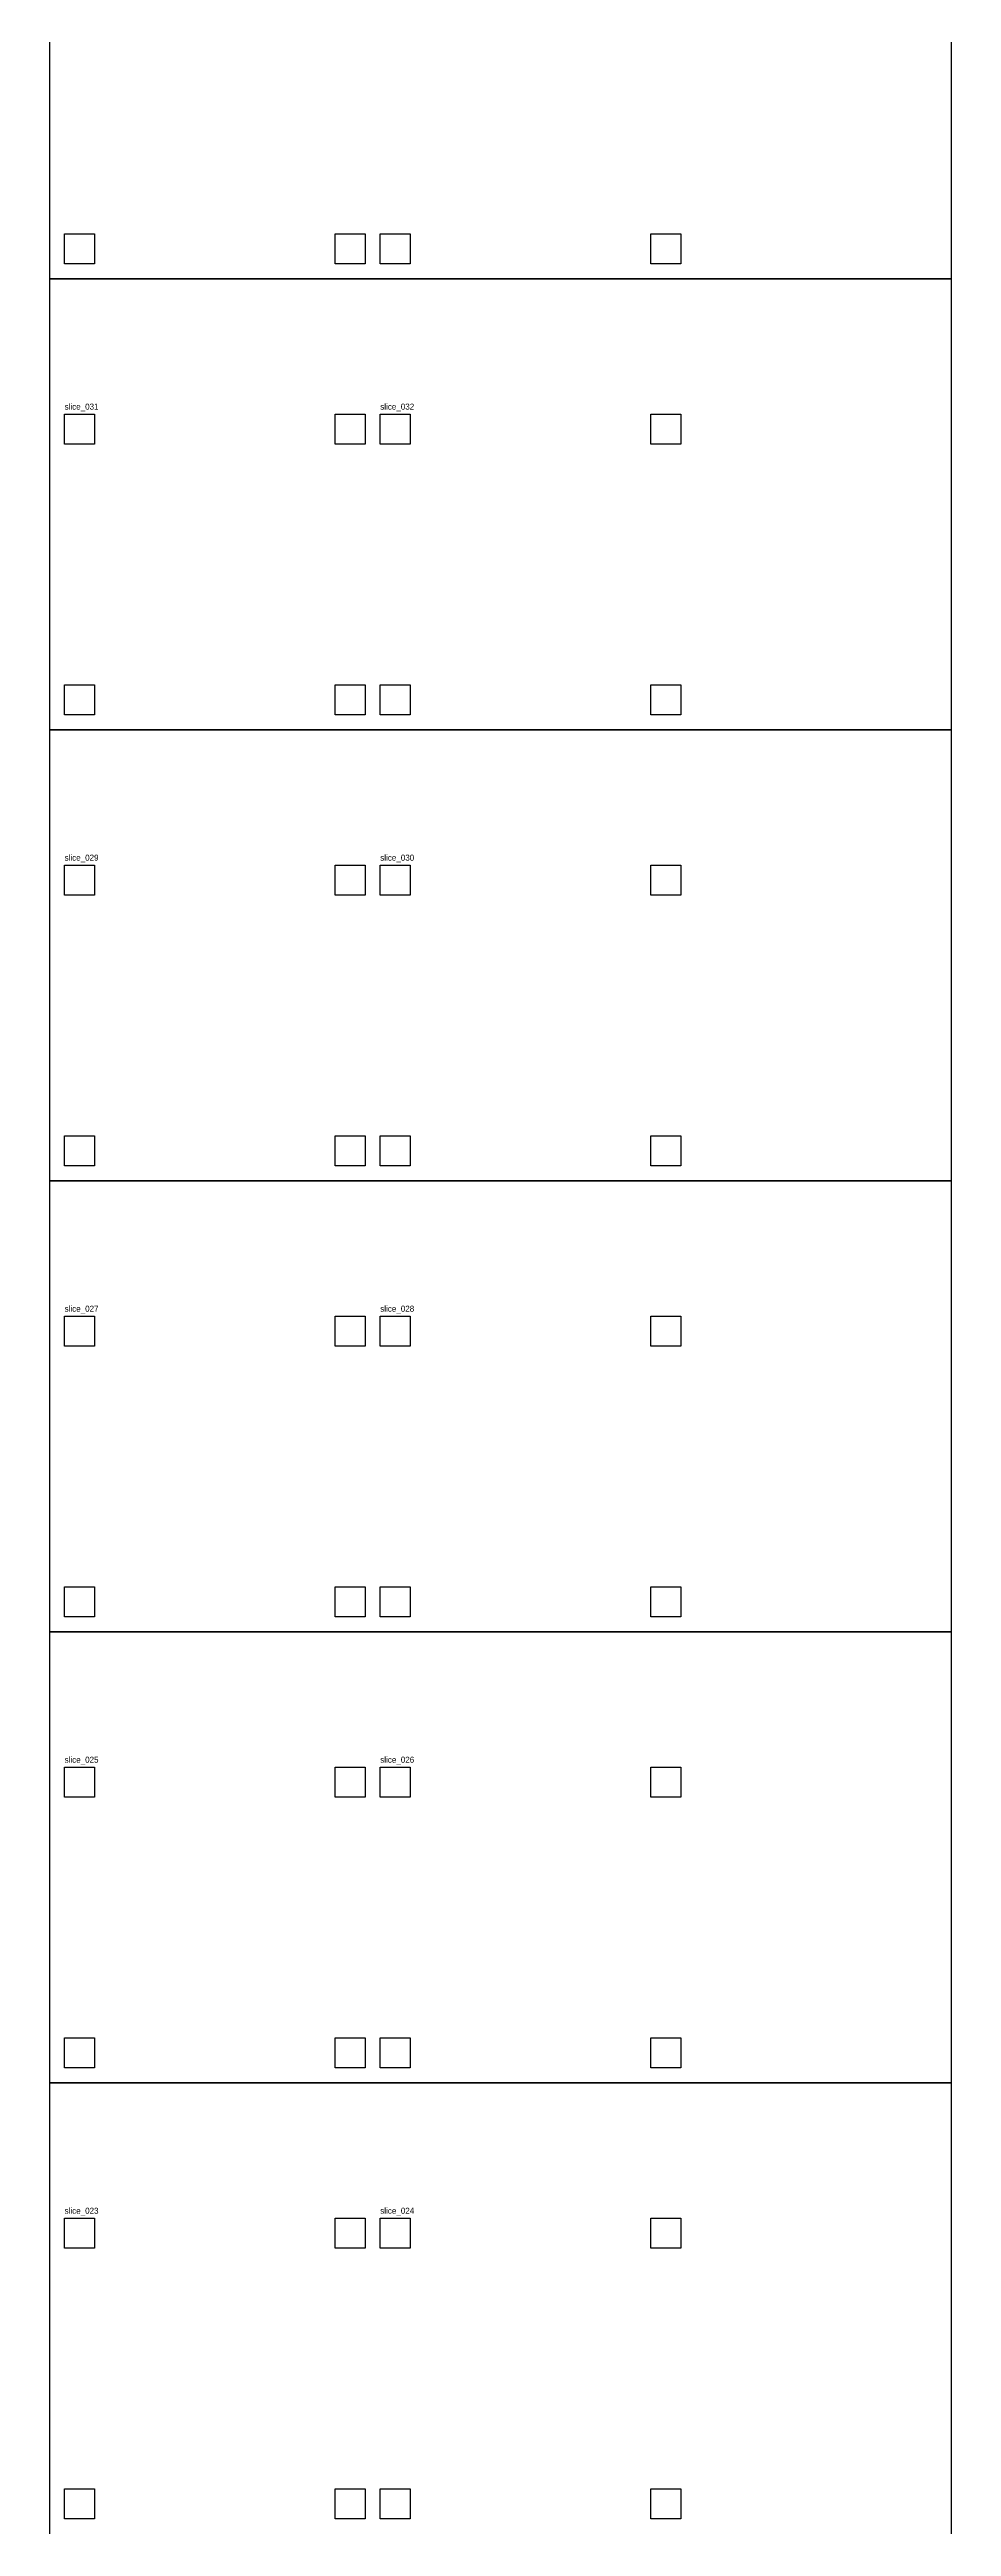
# Model space of a CAD drawing. Header units: metres. Extents: x 0 to 600, y 0 to 6600.
# Drawn here: x 0 to 600, y 3305 to 4952 of the extents above; entities that cross this region are included whole.
import ezdxf

# ---------------------------------------------------------------- set-up
doc = ezdxf.new("R2010")
doc.units = ezdxf.units.M

msp = doc.modelspace()

# ---------------------------------------------------------------- linework, layer by layer
at = {"layer": 'sheet_boundary_12'}
for p, q in [((600, 3600), (0, 3600)), ((0, 3600), (0, 3300)), ((600, 3300), (600, 3600))]:
    msp.add_line(p, q, dxfattribs=at)
at = {"layer": 'sheet_boundary_13'}
for p, q in [((600, 3900), (0, 3900)), ((0, 3900), (0, 3600)), ((600, 3600), (600, 3900)), ((0, 3600), (600, 3600))]:
    msp.add_line(p, q, dxfattribs=at)
at = {"layer": 'sheet_boundary_14'}
for p, q in [((600, 4200), (0, 4200)), ((0, 4200), (0, 3900)), ((600, 3900), (600, 4200)), ((0, 3900), (600, 3900))]:
    msp.add_line(p, q, dxfattribs=at)
at = {"layer": 'sheet_boundary_15'}
for p, q in [((600, 4500), (0, 4500)), ((0, 4500), (0, 4200)), ((600, 4200), (600, 4500)), ((0, 4200), (600, 4200))]:
    msp.add_line(p, q, dxfattribs=at)
at = {"layer": 'sheet_boundary_16'}
for p, q in [((600, 4800), (0, 4800)), ((0, 4800), (0, 4500)), ((600, 4500), (600, 4800)), ((0, 4500), (600, 4500))]:
    msp.add_line(p, q, dxfattribs=at)
at = {"layer": 'sheet_boundary_17'}
for p, q in [((0, 5100), (0, 4800)), ((600, 4800), (600, 5100)), ((0, 4800), (600, 4800))]:
    msp.add_line(p, q, dxfattribs=at)
at = {"layer": 'slice_023'}
for p, q in [((10, 3490), (10, 3510)), ((10, 3510), (30, 3510)), ((30, 3510), (30, 3490)), ((190, 3490), (190, 3510)), ((190, 3510), (210, 3510)), ((210, 3510), (210, 3490)), ((30, 3490), (10, 3490)), ((210, 3490), (190, 3490)), ((10, 3310), (10, 3330)), ((10, 3330), (30, 3330)), ((30, 3330), (30, 3310)), ((190, 3310), (190, 3330)), ((190, 3330), (210, 3330)), ((210, 3330), (210, 3310)), ((30, 3310), (10, 3310)), ((210, 3310), (190, 3310))]:
    msp.add_line(p, q, dxfattribs=at)
at = {"layer": 'slice_024'}
for p, q in [((220, 3490), (220, 3510)), ((220, 3510), (240, 3510)), ((240, 3510), (240, 3490)), ((400, 3490), (400, 3510)), ((400, 3510), (420, 3510)), ((420, 3510), (420, 3490)), ((240, 3490), (220, 3490)), ((420, 3490), (400, 3490)), ((220, 3310), (220, 3330)), ((220, 3330), (240, 3330)), ((240, 3330), (240, 3310)), ((400, 3310), (400, 3330)), ((400, 3330), (420, 3330)), ((420, 3330), (420, 3310)), ((240, 3310), (220, 3310)), ((420, 3310), (400, 3310))]:
    msp.add_line(p, q, dxfattribs=at)
at = {"layer": 'slice_025'}
for p, q in [((10, 3790), (10, 3810)), ((10, 3810), (30, 3810)), ((30, 3810), (30, 3790)), ((190, 3790), (190, 3810)), ((190, 3810), (210, 3810)), ((210, 3810), (210, 3790)), ((30, 3790), (10, 3790)), ((210, 3790), (190, 3790)), ((10, 3610), (10, 3630)), ((10, 3630), (30, 3630)), ((30, 3630), (30, 3610)), ((190, 3610), (190, 3630)), ((190, 3630), (210, 3630)), ((210, 3630), (210, 3610)), ((30, 3610), (10, 3610)), ((210, 3610), (190, 3610))]:
    msp.add_line(p, q, dxfattribs=at)
at = {"layer": 'slice_026'}
for p, q in [((220, 3790), (220, 3810)), ((220, 3810), (240, 3810)), ((240, 3810), (240, 3790)), ((400, 3790), (400, 3810)), ((400, 3810), (420, 3810)), ((420, 3810), (420, 3790)), ((240, 3790), (220, 3790)), ((420, 3790), (400, 3790)), ((220, 3610), (220, 3630)), ((220, 3630), (240, 3630)), ((240, 3630), (240, 3610)), ((400, 3610), (400, 3630)), ((400, 3630), (420, 3630)), ((420, 3630), (420, 3610)), ((240, 3610), (220, 3610)), ((420, 3610), (400, 3610))]:
    msp.add_line(p, q, dxfattribs=at)
at = {"layer": 'slice_027'}
for p, q in [((10, 4090), (10, 4110)), ((10, 4110), (30, 4110)), ((30, 4110), (30, 4090)), ((190, 4090), (190, 4110)), ((190, 4110), (210, 4110)), ((210, 4110), (210, 4090)), ((30, 4090), (10, 4090)), ((210, 4090), (190, 4090)), ((10, 3910), (10, 3930)), ((10, 3930), (30, 3930)), ((30, 3930), (30, 3910)), ((190, 3910), (190, 3930)), ((190, 3930), (210, 3930)), ((210, 3930), (210, 3910)), ((30, 3910), (10, 3910)), ((210, 3910), (190, 3910))]:
    msp.add_line(p, q, dxfattribs=at)
at = {"layer": 'slice_028'}
for p, q in [((220, 4090), (220, 4110)), ((220, 4110), (240, 4110)), ((240, 4110), (240, 4090)), ((400, 4090), (400, 4110)), ((400, 4110), (420, 4110)), ((420, 4110), (420, 4090)), ((240, 4090), (220, 4090)), ((420, 4090), (400, 4090)), ((220, 3910), (220, 3930)), ((220, 3930), (240, 3930)), ((240, 3930), (240, 3910)), ((400, 3910), (400, 3930)), ((400, 3930), (420, 3930)), ((420, 3930), (420, 3910)), ((240, 3910), (220, 3910)), ((420, 3910), (400, 3910))]:
    msp.add_line(p, q, dxfattribs=at)
at = {"layer": 'slice_029'}
for p, q in [((10, 4390), (10, 4410)), ((10, 4410), (30, 4410)), ((30, 4410), (30, 4390)), ((190, 4390), (190, 4410)), ((190, 4410), (210, 4410)), ((210, 4410), (210, 4390)), ((30, 4390), (10, 4390)), ((210, 4390), (190, 4390)), ((10, 4210), (10, 4230)), ((10, 4230), (30, 4230)), ((30, 4230), (30, 4210)), ((190, 4210), (190, 4230)), ((190, 4230), (210, 4230)), ((210, 4230), (210, 4210)), ((30, 4210), (10, 4210)), ((210, 4210), (190, 4210))]:
    msp.add_line(p, q, dxfattribs=at)
at = {"layer": 'slice_030'}
for p, q in [((220, 4390), (220, 4410)), ((220, 4410), (240, 4410)), ((240, 4410), (240, 4390)), ((400, 4390), (400, 4410)), ((400, 4410), (420, 4410)), ((420, 4410), (420, 4390)), ((240, 4390), (220, 4390)), ((420, 4390), (400, 4390)), ((220, 4210), (220, 4230)), ((220, 4230), (240, 4230)), ((240, 4230), (240, 4210)), ((400, 4210), (400, 4230)), ((400, 4230), (420, 4230)), ((420, 4230), (420, 4210)), ((240, 4210), (220, 4210)), ((420, 4210), (400, 4210))]:
    msp.add_line(p, q, dxfattribs=at)
at = {"layer": 'slice_031'}
for p, q in [((10, 4690), (10, 4710)), ((10, 4710), (30, 4710)), ((30, 4710), (30, 4690)), ((190, 4690), (190, 4710)), ((190, 4710), (210, 4710)), ((210, 4710), (210, 4690)), ((30, 4690), (10, 4690)), ((210, 4690), (190, 4690)), ((10, 4510), (10, 4530)), ((10, 4530), (30, 4530)), ((30, 4530), (30, 4510)), ((190, 4510), (190, 4530)), ((190, 4530), (210, 4530)), ((210, 4530), (210, 4510)), ((30, 4510), (10, 4510)), ((210, 4510), (190, 4510))]:
    msp.add_line(p, q, dxfattribs=at)
at = {"layer": 'slice_032'}
for p, q in [((220, 4690), (220, 4710)), ((220, 4710), (240, 4710)), ((240, 4710), (240, 4690)), ((400, 4690), (400, 4710)), ((400, 4710), (420, 4710)), ((420, 4710), (420, 4690)), ((240, 4690), (220, 4690)), ((420, 4690), (400, 4690)), ((220, 4510), (220, 4530)), ((220, 4530), (240, 4530)), ((240, 4530), (240, 4510)), ((400, 4510), (400, 4530)), ((400, 4530), (420, 4530)), ((420, 4530), (420, 4510)), ((240, 4510), (220, 4510)), ((420, 4510), (400, 4510))]:
    msp.add_line(p, q, dxfattribs=at)
at = {"layer": 'slice_033'}
for p, q in [((10, 4810), (10, 4830)), ((10, 4830), (30, 4830)), ((30, 4830), (30, 4810)), ((190, 4810), (190, 4830)), ((190, 4830), (210, 4830)), ((210, 4830), (210, 4810)), ((30, 4810), (10, 4810)), ((210, 4810), (190, 4810))]:
    msp.add_line(p, q, dxfattribs=at)
at = {"layer": 'slice_034'}
for p, q in [((220, 4810), (220, 4830)), ((220, 4830), (240, 4830)), ((240, 4830), (240, 4810)), ((400, 4810), (400, 4830)), ((400, 4830), (420, 4830)), ((420, 4830), (420, 4810)), ((240, 4810), (220, 4810)), ((420, 4810), (400, 4810))]:
    msp.add_line(p, q, dxfattribs=at)

# ---------------------------------------------------------------- texts
at = {"layer": 'slice_023'}
msp.add_text('slice_023', height=4, dxfattribs=at).set_placement((10, 3513))
at = {"layer": 'slice_024'}
msp.add_text('slice_024', height=4, dxfattribs=at).set_placement((220, 3513))
at = {"layer": 'slice_025'}
msp.add_text('slice_025', height=4, dxfattribs=at).set_placement((10, 3813))
at = {"layer": 'slice_026'}
msp.add_text('slice_026', height=4, dxfattribs=at).set_placement((220, 3813))
at = {"layer": 'slice_027'}
msp.add_text('slice_027', height=4, dxfattribs=at).set_placement((10, 4113))
at = {"layer": 'slice_028'}
msp.add_text('slice_028', height=4, dxfattribs=at).set_placement((220, 4113))
at = {"layer": 'slice_029'}
msp.add_text('slice_029', height=4, dxfattribs=at).set_placement((10, 4413))
at = {"layer": 'slice_030'}
msp.add_text('slice_030', height=4, dxfattribs=at).set_placement((220, 4413))
at = {"layer": 'slice_031'}
msp.add_text('slice_031', height=4, dxfattribs=at).set_placement((10, 4713))
at = {"layer": 'slice_032'}
msp.add_text('slice_032', height=4, dxfattribs=at).set_placement((220, 4713))

doc.saveas('drawing.dxf')
